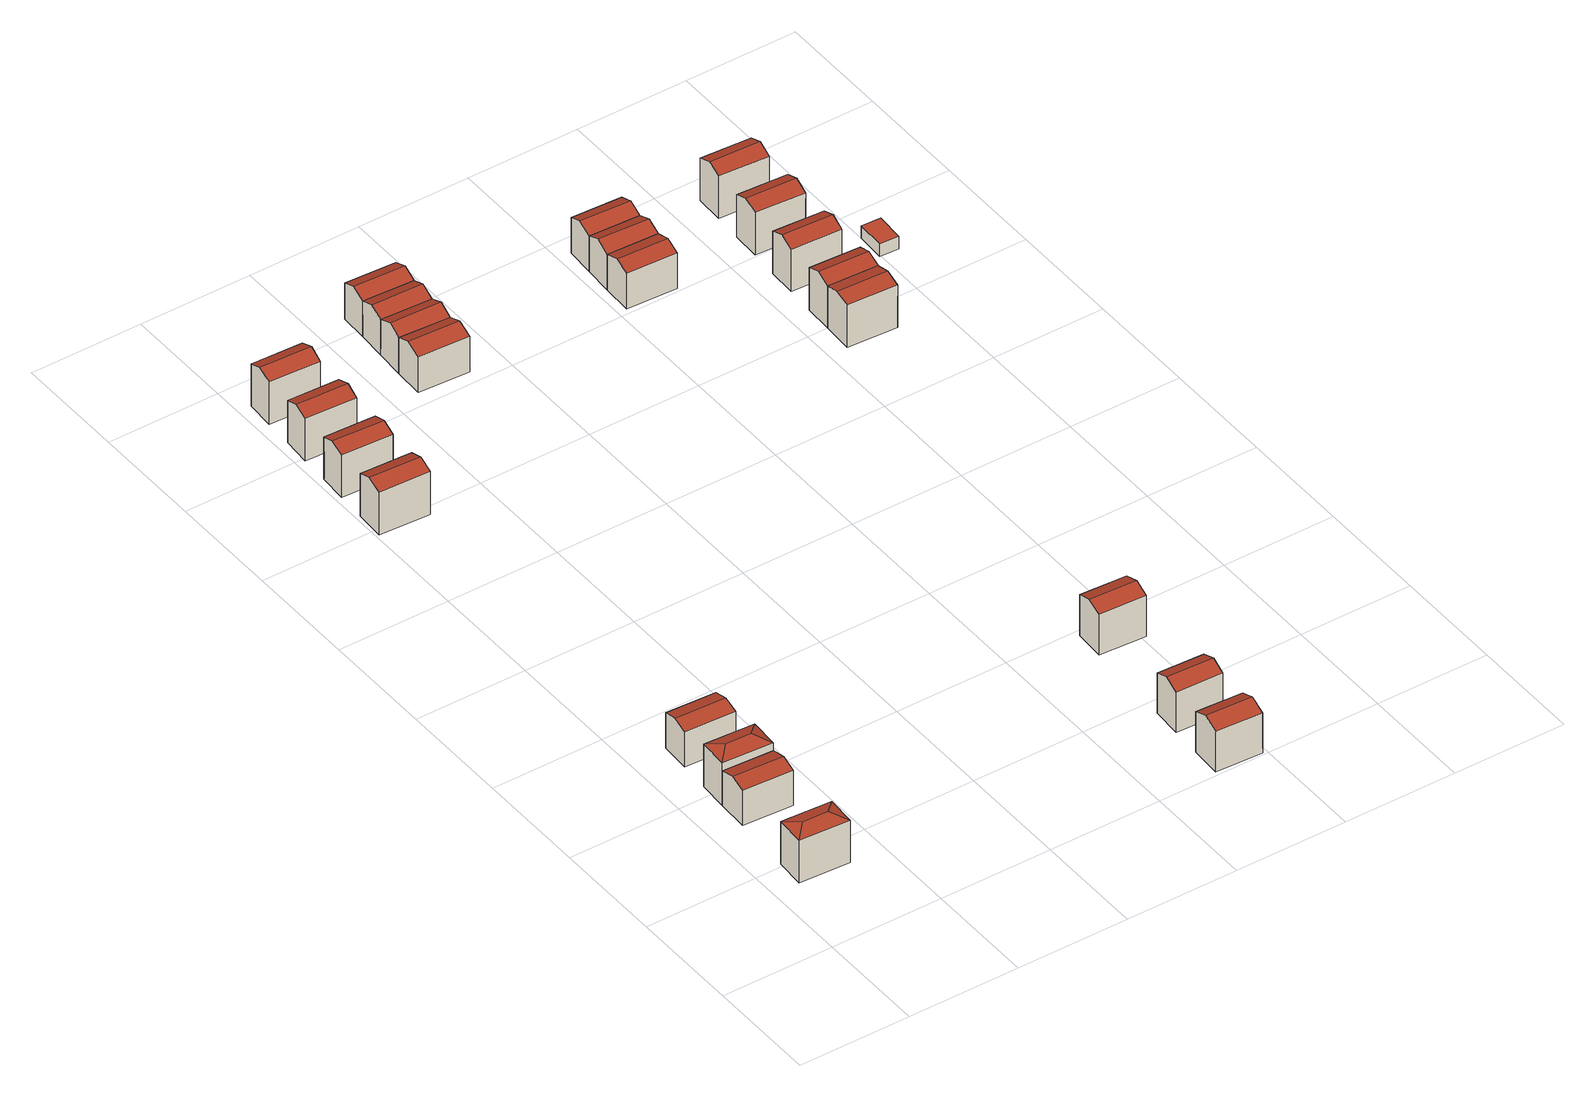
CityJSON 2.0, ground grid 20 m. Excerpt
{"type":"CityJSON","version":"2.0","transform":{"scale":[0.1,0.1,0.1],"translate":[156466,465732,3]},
"CityObjects":{
"building1":{"type":"Building","attributes":{"b3_bag_bag_overlap":0,"b3_bouwlagen":3,"b3_dak_type":"slanted","b3_extrusie":"standard","b3_h_dak_50p":11,"b3_h_dak_70p":11.45,"b3_h_dak_max":12.04,"b3_h_dak_min":8.46,"b3_h_maaiveld":3.2,"b3_h_nok":12.05,"b3_is_glas_dak":false,"b3_kas_warenhuis":false,"b3_kwaliteitsindicator":true,"b3_mutatie_ahn3_ahn4":false,"b3_mutatie_ahn4_ahn5":false,"b3_n_nok":1,"b3_n_vlakken":4,"b3_opp_buitenmuur":73.13,"b3_opp_dak_plat":0,"b3_opp_dak_schuin":53.57,"b3_opp_grond":48.27,"b3_opp_scheidingsmuur":128.59,"b3_rmse_lod12":1.57,"b3_rmse_lod13":1.57,"b3_rmse_lod22":0.0532,"b3_t_run":33,"b3_val3dity_lod12":"[]","b3_val3dity_lod13":"[]","b3_val3dity_lod22":"[]","b3_volume_lod12":395.86,"b3_volume_lod13":395.86,"b3_volume_lod22":348.02,"geconstateerd":false,"oorspronkelijkbouwjaar":1988,"status":"Pand in gebruik"},"children":["building1-1"]},
"building1-1":{"type":"BuildingPart","parents":["building1"],"geometry":[{"type":"Solid","lod":"2.2","boundaries":[[[[0,1,2,3]],[[4,5,6,7]],[[5,4,1,0]],[[8,4,7]],[[4,8,2,1]],[[9,8,7,6]],[[8,9,3,2]],[[5,9,6]],[[9,5,0,3]]]],"semantics":{"surfaces":[{"type":"GroundSurface"},{"type":"RoofSurface"},{"type":"WallSurface"}],"values":[[0,1,2,1,2,1,2,1,2]]}}]},
"building2":{"type":"Building","attributes":{"b3_bag_bag_overlap":0,"b3_bouwlagen":2,"b3_dak_type":"slanted","b3_extrusie":"standard","b3_h_dak_50p":9.52,"b3_h_dak_70p":9.93,"b3_h_dak_max":10.54,"b3_h_dak_min":8.46,"b3_h_maaiveld":3.21,"b3_h_nok":10.58,"b3_is_glas_dak":false,"b3_kas_warenhuis":false,"b3_kwaliteitsindicator":true,"b3_mutatie_ahn3_ahn4":false,"b3_mutatie_ahn4_ahn5":false,"b3_n_nok":1,"b3_n_vlakken":2,"b3_opp_buitenmuur":57.5,"b3_opp_dak_plat":0,"b3_opp_dak_schuin":55.19,"b3_opp_grond":49.8,"b3_opp_scheidingsmuur":113.63,"b3_rmse_lod12":0.762,"b3_rmse_lod13":0.762,"b3_rmse_lod22":0.157,"b3_t_run":25,"b3_val3dity_lod12":"[]","b3_val3dity_lod13":"[]","b3_val3dity_lod22":"[]","b3_volume_lod12":334.56,"b3_volume_lod13":334.56,"b3_volume_lod22":313.81,"geconstateerd":false,"oorspronkelijkbouwjaar":1988,"status":"Pand in gebruik"},"children":["building2-1"]},
"building2-1":{"type":"BuildingPart","parents":["building2"],"geometry":[{"type":"Solid","lod":"2.2","boundaries":[[[[10,11,12,13]],[[14,15,16,17]],[[15,14,11,10]],[[14,17,18,12,11]],[[19,18,17,16]],[[18,19,13,12]],[[19,16,15,10,13]]]],"semantics":{"surfaces":[{"type":"GroundSurface"},{"type":"RoofSurface"},{"type":"WallSurface"}],"values":[[0,1,2,2,1,2,2]]}}]},
"building3":{"type":"Building","attributes":{"b3_bag_bag_overlap":0,"b3_bouwlagen":3,"b3_dak_type":"slanted","b3_extrusie":"standard","b3_h_dak_50p":10.96,"b3_h_dak_70p":11.38,"b3_h_dak_max":12.02,"b3_h_dak_min":8.47,"b3_h_maaiveld":3.21,"b3_h_nok":12.03,"b3_is_glas_dak":false,"b3_kas_warenhuis":false,"b3_kwaliteitsindicator":true,"b3_mutatie_ahn3_ahn4":false,"b3_mutatie_ahn4_ahn5":false,"b3_n_nok":1,"b3_n_vlakken":4,"b3_opp_buitenmuur":79.89,"b3_opp_dak_plat":0,"b3_opp_dak_schuin":53.23,"b3_opp_grond":47.95,"b3_opp_scheidingsmuur":120.64,"b3_rmse_lod12":1.61,"b3_rmse_lod13":1.61,"b3_rmse_lod22":0.0708,"b3_t_run":31,"b3_val3dity_lod12":"[]","b3_val3dity_lod13":"[]","b3_val3dity_lod22":"[]","b3_volume_lod12":392.87,"b3_volume_lod13":392.87,"b3_volume_lod22":345.35,"geconstateerd":false,"oorspronkelijkbouwjaar":1988,"status":"Pand in gebruik"},"children":["building3-1"]},
"building3-1":{"type":"BuildingPart","parents":["building3"],"geometry":[{"type":"Solid","lod":"2.2","boundaries":[[[[13,12,20,21]],[[22,23,24,25]],[[23,22,12,13]],[[26,22,25]],[[22,26,20,12]],[[27,26,25,24]],[[26,27,21,20]],[[23,27,24]],[[27,23,13,21]]]],"semantics":{"surfaces":[{"type":"GroundSurface"},{"type":"RoofSurface"},{"type":"WallSurface"}],"values":[[0,1,2,1,2,1,2,1,2]]}}]},
"building4":{"type":"Building","attributes":{"b3_bag_bag_overlap":0,"b3_bouwlagen":3,"b3_dak_type":"slanted","b3_extrusie":"standard","b3_h_dak_50p":9.58,"b3_h_dak_70p":10.01,"b3_h_dak_max":10.54,"b3_h_dak_min":8.46,"b3_h_maaiveld":3.21,"b3_h_nok":10.58,"b3_is_glas_dak":false,"b3_kas_warenhuis":false,"b3_kwaliteitsindicator":true,"b3_mutatie_ahn3_ahn4":false,"b3_mutatie_ahn4_ahn5":false,"b3_n_nok":1,"b3_n_vlakken":2,"b3_opp_buitenmuur":56.97,"b3_opp_dak_plat":0,"b3_opp_dak_schuin":52.87,"b3_opp_grond":47.66,"b3_opp_scheidingsmuur":112.58,"b3_rmse_lod12":0.746,"b3_rmse_lod13":0.746,"b3_rmse_lod22":0.0386,"b3_t_run":22,"b3_val3dity_lod12":"[]","b3_val3dity_lod13":"[]","b3_val3dity_lod22":"[]","b3_volume_lod12":322.34,"b3_volume_lod13":322.34,"b3_volume_lod22":301.91,"geconstateerd":false,"oorspronkelijkbouwjaar":1988,"status":"Pand in gebruik"},"children":["building4-1"]},
"building4-1":{"type":"BuildingPart","parents":["building4"],"geometry":[{"type":"Solid","lod":"2.2","boundaries":[[[[28,29,30,31]],[[32,33,34,35]],[[33,32,29,28]],[[32,35,36,30,29]],[[37,36,35,34]],[[36,37,31,30]],[[37,34,33,28,31]]]],"semantics":{"surfaces":[{"type":"GroundSurface"},{"type":"RoofSurface"},{"type":"WallSurface"}],"values":[[0,1,2,2,1,2,2]]}}]},
"building5":{"type":"Building","attributes":{"b3_bag_bag_overlap":0,"b3_bouwlagen":3,"b3_dak_type":"slanted","b3_extrusie":"standard","b3_h_dak_50p":10.84,"b3_h_dak_70p":11.58,"b3_h_dak_max":12.63,"b3_h_dak_min":9.13,"b3_h_maaiveld":3.28,"b3_h_nok":12.67,"b3_is_glas_dak":false,"b3_kas_warenhuis":false,"b3_kwaliteitsindicator":true,"b3_mutatie_ahn3_ahn4":false,"b3_mutatie_ahn4_ahn5":false,"b3_n_nok":1,"b3_n_vlakken":2,"b3_opp_buitenmuur":131.77,"b3_opp_dak_plat":0,"b3_opp_dak_schuin":62.05,"b3_opp_grond":48.68,"b3_opp_scheidingsmuur":68.6,"b3_rmse_lod12":1.27,"b3_rmse_lod13":1.27,"b3_rmse_lod22":0.0151,"b3_t_run":19,"b3_val3dity_lod12":"[]","b3_val3dity_lod13":"[]","b3_val3dity_lod22":"[]","b3_volume_lod12":404.02,"b3_volume_lod13":404.02,"b3_volume_lod22":369.67,"geconstateerd":false,"oorspronkelijkbouwjaar":1988,"status":"Pand in gebruik"},"children":["building5-1"]},
"building5-1":{"type":"BuildingPart","parents":["building5"],"geometry":[{"type":"Solid","lod":"2.2","boundaries":[[[[38,39,40,41]],[[42,43,44,45]],[[43,42,39,38]],[[42,45,46,40,39]],[[47,46,45,44]],[[46,47,41,40]],[[47,44,43,38,41]]]],"semantics":{"surfaces":[{"type":"GroundSurface"},{"type":"RoofSurface"},{"type":"WallSurface"}],"values":[[0,1,2,2,1,2,2]]}}]},
"building6":{"type":"Building","attributes":{"b3_bag_bag_overlap":0,"b3_bouwlagen":3,"b3_dak_type":"slanted","b3_extrusie":"standard","b3_h_dak_50p":10.82,"b3_h_dak_70p":11.59,"b3_h_dak_max":12.62,"b3_h_dak_min":9.17,"b3_h_maaiveld":3.38,"b3_h_nok":12.66,"b3_is_glas_dak":false,"b3_kas_warenhuis":false,"b3_kwaliteitsindicator":true,"b3_mutatie_ahn3_ahn4":false,"b3_mutatie_ahn4_ahn5":false,"b3_n_nok":1,"b3_n_vlakken":2,"b3_opp_buitenmuur":55,"b3_opp_dak_plat":0,"b3_opp_dak_schuin":59.25,"b3_opp_grond":46.55,"b3_opp_scheidingsmuur":139.56,"b3_rmse_lod12":1.28,"b3_rmse_lod13":1.28,"b3_rmse_lod22":0.0128,"b3_t_run":24,"b3_val3dity_lod12":"[]","b3_val3dity_lod13":"[]","b3_val3dity_lod22":"[]","b3_volume_lod12":382.07,"b3_volume_lod13":382.07,"b3_volume_lod22":348.28,"geconstateerd":false,"oorspronkelijkbouwjaar":1988,"status":"Pand in gebruik"},"children":["building6-1"]},
"building6-1":{"type":"BuildingPart","parents":["building6"],"geometry":[{"type":"Solid","lod":"2.2","boundaries":[[[[48,49,50,51]],[[52,53,54,55]],[[53,52,49,48]],[[52,55,56,50,49]],[[57,56,55,54]],[[56,57,51,50]],[[57,54,53,48,51]]]],"semantics":{"surfaces":[{"type":"GroundSurface"},{"type":"RoofSurface"},{"type":"WallSurface"}],"values":[[0,1,2,2,1,2,2]]}}]},
"building7":{"type":"Building","attributes":{"b3_bag_bag_overlap":0,"b3_bouwlagen":3,"b3_dak_type":"slanted","b3_extrusie":"standard","b3_h_dak_50p":10.9,"b3_h_dak_70p":11.61,"b3_h_dak_max":12.61,"b3_h_dak_min":9.14,"b3_h_maaiveld":3.38,"b3_h_nok":12.67,"b3_is_glas_dak":false,"b3_kas_warenhuis":false,"b3_kwaliteitsindicator":true,"b3_mutatie_ahn3_ahn4":false,"b3_mutatie_ahn4_ahn5":false,"b3_n_nok":1,"b3_n_vlakken":2,"b3_opp_buitenmuur":53.81,"b3_opp_dak_plat":0,"b3_opp_dak_schuin":59.34,"b3_opp_grond":46.61,"b3_opp_scheidingsmuur":140.98,"b3_rmse_lod12":1.26,"b3_rmse_lod13":1.26,"b3_rmse_lod22":0.0148,"b3_t_run":18,"b3_val3dity_lod12":"[]","b3_val3dity_lod13":"[]","b3_val3dity_lod22":"[]","b3_volume_lod12":382.62,"b3_volume_lod13":382.62,"b3_volume_lod22":348.88,"geconstateerd":false,"oorspronkelijkbouwjaar":1988,"status":"Pand in gebruik"},"children":["building7-1"]},
"building7-1":{"type":"BuildingPart","parents":["building7"],"geometry":[{"type":"Solid","lod":"2.2","boundaries":[[[[58,59,60,61]],[[62,63,64,65]],[[63,62,59,58]],[[62,65,66,60,59]],[[67,66,65,64]],[[66,67,61,60]],[[67,64,63,58,61]]]],"semantics":{"surfaces":[{"type":"GroundSurface"},{"type":"RoofSurface"},{"type":"WallSurface"}],"values":[[0,1,2,2,1,2,2]]}}]},
"building8":{"type":"Building","attributes":{"b3_bag_bag_overlap":0,"b3_bouwlagen":3,"b3_dak_type":"slanted","b3_extrusie":"standard","b3_h_dak_50p":10.84,"b3_h_dak_70p":11.55,"b3_h_dak_max":12.61,"b3_h_dak_min":9.13,"b3_h_maaiveld":3.37,"b3_h_nok":12.66,"b3_is_glas_dak":false,"b3_kas_warenhuis":false,"b3_kwaliteitsindicator":true,"b3_mutatie_ahn3_ahn4":false,"b3_mutatie_ahn4_ahn5":false,"b3_n_nok":1,"b3_n_vlakken":2,"b3_opp_buitenmuur":55.88,"b3_opp_dak_plat":0,"b3_opp_dak_schuin":59.41,"b3_opp_grond":46.66,"b3_opp_scheidingsmuur":139.24,"b3_rmse_lod12":1.27,"b3_rmse_lod13":1.27,"b3_rmse_lod22":0.0145,"b3_t_run":18,"b3_val3dity_lod12":"[]","b3_val3dity_lod13":"[]","b3_val3dity_lod22":"[]","b3_volume_lod12":383.18,"b3_volume_lod13":383.18,"b3_volume_lod22":349.61,"geconstateerd":false,"oorspronkelijkbouwjaar":1988,"status":"Pand in gebruik"},"children":["building8-1"]},
"building8-1":{"type":"BuildingPart","parents":["building8"],"geometry":[{"type":"Solid","lod":"2.2","boundaries":[[[[68,69,70,71]],[[72,73,74,75]],[[73,72,69,68]],[[72,75,76,70,69]],[[77,76,75,74]],[[76,77,71,70]],[[77,74,73,68,71]]]],"semantics":{"surfaces":[{"type":"GroundSurface"},{"type":"RoofSurface"},{"type":"WallSurface"}],"values":[[0,1,2,2,1,2,2]]}}]},
"building9":{"type":"Building","attributes":{"b3_bag_bag_overlap":0,"b3_bouwlagen":2,"b3_dak_type":"slanted","b3_extrusie":"standard","b3_h_dak_50p":9.47,"b3_h_dak_70p":10.22,"b3_h_dak_max":11.26,"b3_h_dak_min":6.46,"b3_h_maaiveld":3.26,"b3_h_nok":11.31,"b3_is_glas_dak":false,"b3_kas_warenhuis":false,"b3_kwaliteitsindicator":true,"b3_mutatie_ahn3_ahn4":false,"b3_mutatie_ahn4_ahn5":false,"b3_n_nok":1,"b3_n_vlakken":2,"b3_opp_buitenmuur":103.13,"b3_opp_dak_plat":0,"b3_opp_dak_schuin":62.68,"b3_opp_grond":49.23,"b3_opp_scheidingsmuur":54.28,"b3_rmse_lod12":1.74,"b3_rmse_lod13":1.74,"b3_rmse_lod22":0.0144,"b3_t_run":21,"b3_val3dity_lod12":"[]","b3_val3dity_lod13":"[]","b3_val3dity_lod22":"[]","b3_volume_lod12":342.94,"b3_volume_lod13":342.94,"b3_volume_lod22":295.17,"geconstateerd":false,"oorspronkelijkbouwjaar":1988,"status":"Pand in gebruik"},"children":["building9-1"]},
"building9-1":{"type":"BuildingPart","parents":["building9"],"geometry":[{"type":"Solid","lod":"2.2","boundaries":[[[[78,79,80,81]],[[82,83,84,85]],[[83,82,79,78]],[[82,85,86,80,79]],[[87,86,85,84]],[[86,87,81,80]],[[87,84,83,78,81]]]],"semantics":{"surfaces":[{"type":"GroundSurface"},{"type":"RoofSurface"},{"type":"WallSurface"}],"values":[[0,1,2,2,1,2,2]]}}]},
"building10":{"type":"Building","attributes":{"b3_bag_bag_overlap":0,"b3_bouwlagen":2,"b3_dak_type":"slanted","b3_extrusie":"standard","b3_h_dak_50p":9.45,"b3_h_dak_70p":10.19,"b3_h_dak_max":11.26,"b3_h_dak_min":6.45,"b3_h_maaiveld":3.3,"b3_h_nok":11.31,"b3_is_glas_dak":false,"b3_kas_warenhuis":false,"b3_kwaliteitsindicator":true,"b3_mutatie_ahn3_ahn4":false,"b3_mutatie_ahn4_ahn5":false,"b3_n_nok":1,"b3_n_vlakken":2,"b3_opp_buitenmuur":45.22,"b3_opp_dak_plat":0,"b3_opp_dak_schuin":59.13,"b3_opp_grond":46.45,"b3_opp_scheidingsmuur":108.48,"b3_rmse_lod12":1.73,"b3_rmse_lod13":1.73,"b3_rmse_lod22":0.0121,"b3_t_run":27,"b3_val3dity_lod12":"[]","b3_val3dity_lod13":"[]","b3_val3dity_lod22":"[]","b3_volume_lod12":322.22,"b3_volume_lod13":322.22,"b3_volume_lod22":276.89,"geconstateerd":false,"oorspronkelijkbouwjaar":1988,"status":"Pand in gebruik"},"children":["building10-1"]},
"building10-1":{"type":"BuildingPart","parents":["building10"],"geometry":[{"type":"Solid","lod":"2.2","boundaries":[[[[78,88,89,79]],[[83,90,91,88,78]],[[92,91,90,93]],[[91,92,89,88]],[[92,93,82,79,89]],[[83,82,93,90]],[[82,83,78,79]]]],"semantics":{"surfaces":[{"type":"GroundSurface"},{"type":"WallSurface"},{"type":"RoofSurface"}],"values":[[0,1,2,1,1,2,1]]}}]},
"building11":{"type":"Building","attributes":{"b3_bag_bag_overlap":0,"b3_bouwlagen":3,"b3_dak_type":"slanted","b3_extrusie":"standard","b3_h_dak_50p":10.68,"b3_h_dak_70p":11.02,"b3_h_dak_max":11.85,"b3_h_dak_min":8.92,"b3_h_maaiveld":3.23,"b3_h_nok":11.62,"b3_is_glas_dak":false,"b3_kas_warenhuis":false,"b3_kwaliteitsindicator":true,"b3_mutatie_ahn3_ahn4":false,"b3_mutatie_ahn4_ahn5":false,"b3_n_nok":1,"b3_n_vlakken":3,"b3_opp_buitenmuur":125.8,"b3_opp_dak_plat":0,"b3_opp_dak_schuin":57.32,"b3_opp_grond":46.57,"b3_opp_scheidingsmuur":59.35,"b3_rmse_lod12":1.05,"b3_rmse_lod13":1.05,"b3_rmse_lod22":0.242,"b3_t_run":31,"b3_val3dity_lod12":"[]","b3_val3dity_lod13":"[]","b3_val3dity_lod22":"[]","b3_volume_lod12":362.05,"b3_volume_lod13":362.05,"b3_volume_lod22":334.16,"geconstateerd":false,"oorspronkelijkbouwjaar":1988,"status":"Pand in gebruik"},"children":["building11-1"]},
"building11-1":{"type":"BuildingPart","parents":["building11"],"geometry":[{"type":"Solid","lod":"2.2","boundaries":[[[[94,95,96,97]],[[98,99,100,95,94]],[[101,100,99,102]],[[100,101,96,95]],[[101,102,103,97,96]],[[98,103,102,99]],[[103,98,94,97]]]],"semantics":{"surfaces":[{"type":"GroundSurface"},{"type":"WallSurface"},{"type":"RoofSurface"}],"values":[[0,1,2,1,1,2,1]]}}]},
"building12":{"type":"Building","attributes":{"b3_bag_bag_overlap":0,"b3_bouwlagen":2,"b3_dak_type":"slanted","b3_extrusie":"standard","b3_h_dak_50p":9.49,"b3_h_dak_70p":10.2,"b3_h_dak_max":11.27,"b3_h_dak_min":6.49,"b3_h_maaiveld":3.3,"b3_h_nok":11.31,"b3_is_glas_dak":false,"b3_kas_warenhuis":false,"b3_kwaliteitsindicator":true,"b3_mutatie_ahn3_ahn4":false,"b3_mutatie_ahn4_ahn5":false,"b3_n_nok":1,"b3_n_vlakken":2,"b3_opp_buitenmuur":45.31,"b3_opp_dak_plat":0,"b3_opp_dak_schuin":59.04,"b3_opp_grond":46.44,"b3_opp_scheidingsmuur":108.48,"b3_rmse_lod12":1.71,"b3_rmse_lod13":1.71,"b3_rmse_lod22":0.0141,"b3_t_run":21,"b3_val3dity_lod12":"[]","b3_val3dity_lod13":"[]","b3_val3dity_lod22":"[]","b3_volume_lod12":321.48,"b3_volume_lod13":321.48,"b3_volume_lod22":276.93,"geconstateerd":false,"oorspronkelijkbouwjaar":1988,"status":"Pand in gebruik"},"children":["building12-1"]},
"building12-1":{"type":"BuildingPart","parents":["building12"],"geometry":[{"type":"Solid","lod":"2.2","boundaries":[[[[88,104,105,89]],[[91,106,107,104,88]],[[108,107,106,109]],[[107,108,105,104]],[[108,109,92,89,105]],[[91,92,109,106]],[[92,91,88,89]]]],"semantics":{"surfaces":[{"type":"GroundSurface"},{"type":"WallSurface"},{"type":"RoofSurface"}],"values":[[0,1,2,1,1,2,1]]}}]},
"building13":{"type":"Building","attributes":{"b3_bag_bag_overlap":0,"b3_bouwlagen":2,"b3_dak_type":"slanted","b3_extrusie":"standard","b3_h_dak_50p":9.37,"b3_h_dak_70p":10.15,"b3_h_dak_max":11.6,"b3_h_dak_min":6.51,"b3_h_maaiveld":3.29,"b3_h_nok":11.32,"b3_is_glas_dak":false,"b3_kas_warenhuis":false,"b3_kwaliteitsindicator":true,"b3_mutatie_ahn3_ahn4":false,"b3_mutatie_ahn4_ahn5":false,"b3_n_nok":1,"b3_n_vlakken":2,"b3_opp_buitenmuur":59.27,"b3_opp_dak_plat":0,"b3_opp_dak_schuin":58.98,"b3_opp_grond":46.28,"b3_opp_scheidingsmuur":94.69,"b3_rmse_lod12":1.77,"b3_rmse_lod13":1.77,"b3_rmse_lod22":0.243,"b3_t_run":26,"b3_val3dity_lod12":"[]","b3_val3dity_lod13":"[]","b3_val3dity_lod22":"[]","b3_volume_lod12":320.2,"b3_volume_lod13":320.2,"b3_volume_lod22":276.63,"geconstateerd":false,"oorspronkelijkbouwjaar":1988,"status":"Pand in gebruik"},"children":["building13-1"]},
"building13-1":{"type":"BuildingPart","parents":["building13"],"geometry":[{"type":"Solid","lod":"2.2","boundaries":[[[[110,111,105,104]],[[112,113,114,115]],[[113,112,111,110]],[[112,115,108,105,111]],[[107,108,115,114]],[[108,107,104,105]],[[107,114,113,110,104]]]],"semantics":{"surfaces":[{"type":"GroundSurface"},{"type":"RoofSurface"},{"type":"WallSurface"}],"values":[[0,1,2,2,1,2,2]]}}]},
"building14":{"type":"Building","attributes":{"b3_bag_bag_overlap":0,"b3_bouwlagen":3,"b3_dak_type":"slanted","b3_extrusie":"standard","b3_h_dak_50p":10.9,"b3_h_dak_70p":10.99,"b3_h_dak_max":11.87,"b3_h_dak_min":8.89,"b3_h_maaiveld":3.22,"b3_h_nok":11.79,"b3_is_glas_dak":false,"b3_kas_warenhuis":false,"b3_kwaliteitsindicator":true,"b3_mutatie_ahn3_ahn4":false,"b3_mutatie_ahn4_ahn5":false,"b3_n_nok":4,"b3_n_vlakken":7,"b3_opp_buitenmuur":61.18,"b3_opp_dak_plat":0,"b3_opp_dak_schuin":55.88,"b3_opp_grond":44.51,"b3_opp_scheidingsmuur":119.28,"b3_rmse_lod12":0.976,"b3_rmse_lod13":0.976,"b3_rmse_lod22":0.31,"b3_t_run":26,"b3_val3dity_lod12":"[]","b3_val3dity_lod13":"[]","b3_val3dity_lod22":"[]","b3_volume_lod12":345.4,"b3_volume_lod13":345.4,"b3_volume_lod22":320.4,"geconstateerd":false,"oorspronkelijkbouwjaar":1988,"status":"Pand in gebruik"},"children":["building14-1"]},
"building14-1":{"type":"BuildingPart","parents":["building14"],"geometry":[{"type":"Solid","lod":"2.2","boundaries":[[[[116,117,118,119]],[[120,121,122,117,116]],[[123,122,121,124]],[[122,123,118,117]],[[123,124,125,119,118]],[[120,125,124,121]],[[125,120,116,119]]]],"semantics":{"surfaces":[{"type":"GroundSurface"},{"type":"WallSurface"},{"type":"RoofSurface"}],"values":[[0,1,2,1,1,2,1]]}}]},
"building15":{"type":"Building","attributes":{"b3_bag_bag_overlap":0,"b3_bouwlagen":3,"b3_dak_type":"slanted","b3_extrusie":"standard","b3_h_dak_50p":11,"b3_h_dak_70p":11.09,"b3_h_dak_max":11.88,"b3_h_dak_min":8.91,"b3_h_maaiveld":3.21,"b3_h_nok":11.83,"b3_is_glas_dak":false,"b3_kas_warenhuis":false,"b3_kwaliteitsindicator":true,"b3_mutatie_ahn3_ahn4":false,"b3_mutatie_ahn4_ahn5":false,"b3_n_nok":1,"b3_n_vlakken":5,"b3_opp_buitenmuur":65.12,"b3_opp_dak_plat":0,"b3_opp_dak_schuin":54.95,"b3_opp_grond":45.5,"b3_opp_scheidingsmuur":120,"b3_rmse_lod12":1.05,"b3_rmse_lod13":1.05,"b3_rmse_lod22":0.266,"b3_t_run":26,"b3_val3dity_lod12":"[]","b3_val3dity_lod13":"[]","b3_val3dity_lod22":"[]","b3_volume_lod12":358.92,"b3_volume_lod13":358.92,"b3_volume_lod22":329.96,"geconstateerd":false,"oorspronkelijkbouwjaar":1988,"status":"Pand in gebruik"},"children":["building15-1"]},
"building15-1":{"type":"BuildingPart","parents":["building15"],"geometry":[{"type":"Solid","lod":"2.2","boundaries":[[[[126,127,128,129]],[[130,131,132,133]],[[131,130,127,126]],[[130,133,134,128,127]],[[135,134,133,132]],[[134,135,129,128]],[[135,132,131,126,129]]]],"semantics":{"surfaces":[{"type":"GroundSurface"},{"type":"RoofSurface"},{"type":"WallSurface"}],"values":[[0,1,2,2,1,2,2]]}}]},
"building16":{"type":"Building","attributes":{"b3_bag_bag_overlap":0,"b3_bouwlagen":2,"b3_dak_type":"slanted","b3_extrusie":"standard","b3_h_dak_50p":9.56,"b3_h_dak_70p":10.25,"b3_h_dak_max":11.26,"b3_h_dak_min":6.55,"b3_h_maaiveld":3.27,"b3_h_nok":11.33,"b3_is_glas_dak":false,"b3_kas_warenhuis":false,"b3_kwaliteitsindicator":true,"b3_mutatie_ahn3_ahn4":false,"b3_mutatie_ahn4_ahn5":false,"b3_n_nok":1,"b3_n_vlakken":2,"b3_opp_buitenmuur":103.35,"b3_opp_dak_plat":0,"b3_opp_dak_schuin":62.4,"b3_opp_grond":48.98,"b3_opp_scheidingsmuur":54.19,"b3_rmse_lod12":1.67,"b3_rmse_lod13":1.67,"b3_rmse_lod22":0.0402,"b3_t_run":25,"b3_val3dity_lod12":"[]","b3_val3dity_lod13":"[]","b3_val3dity_lod22":"[]","b3_volume_lod12":340.78,"b3_volume_lod13":340.78,"b3_volume_lod22":295.2,"geconstateerd":false,"oorspronkelijkbouwjaar":1988,"status":"Pand in gebruik"},"children":["building16-1"]},
"building16-1":{"type":"BuildingPart","parents":["building16"],"geometry":[{"type":"Solid","lod":"2.2","boundaries":[[[[136,137,138,139]],[[140,141,142,137,136]],[[143,142,141,144]],[[142,143,138,137]],[[143,144,145,139,138]],[[140,145,144,141]],[[145,140,136,139]]]],"semantics":{"surfaces":[{"type":"GroundSurface"},{"type":"WallSurface"},{"type":"RoofSurface"}],"values":[[0,1,2,1,1,2,1]]}}]},
"building17":{"type":"Building","attributes":{"b3_bag_bag_overlap":0,"b3_bouwlagen":2,"b3_dak_type":"slanted","b3_extrusie":"standard","b3_h_dak_50p":9.57,"b3_h_dak_70p":10.27,"b3_h_dak_max":11.29,"b3_h_dak_min":6.55,"b3_h_maaiveld":3.29,"b3_h_nok":11.32,"b3_is_glas_dak":false,"b3_kas_warenhuis":false,"b3_kwaliteitsindicator":true,"b3_mutatie_ahn3_ahn4":false,"b3_mutatie_ahn4_ahn5":false,"b3_n_nok":1,"b3_n_vlakken":2,"b3_opp_buitenmuur":45.64,"b3_opp_dak_plat":0,"b3_opp_dak_schuin":58.66,"b3_opp_grond":46.03,"b3_opp_scheidingsmuur":108.28,"b3_rmse_lod12":1.66,"b3_rmse_lod13":1.66,"b3_rmse_lod22":0.0175,"b3_t_run":32,"b3_val3dity_lod12":"[]","b3_val3dity_lod13":"[]","b3_val3dity_lod22":"[]","b3_volume_lod12":319.67,"b3_volume_lod13":319.67,"b3_volume_lod22":276.37,"geconstateerd":false,"oorspronkelijkbouwjaar":1988,"status":"Pand in gebruik"},"children":["building17-1"]},
"building17-1":{"type":"BuildingPart","parents":["building17"],"geometry":[{"type":"Solid","lod":"2.2","boundaries":[[[[146,147,138,137]],[[148,149,150,151]],[[149,148,147,146]],[[148,151,143,138,147]],[[142,143,151,150]],[[143,142,137,138]],[[142,150,149,146,137]]]],"semantics":{"surfaces":[{"type":"GroundSurface"},{"type":"RoofSurface"},{"type":"WallSurface"}],"values":[[0,1,2,2,1,2,2]]}}]},
"building18":{"type":"Building","attributes":{"b3_bag_bag_overlap":0,"b3_bouwlagen":2,"b3_dak_type":"slanted","b3_extrusie":"standard","b3_h_dak_50p":9.61,"b3_h_dak_70p":10.29,"b3_h_dak_max":11.27,"b3_h_dak_min":6.56,"b3_h_maaiveld":3.3,"b3_h_nok":11.32,"b3_is_glas_dak":false,"b3_kas_warenhuis":false,"b3_kwaliteitsindicator":true,"b3_mutatie_ahn3_ahn4":false,"b3_mutatie_ahn4_ahn5":false,"b3_n_nok":1,"b3_n_vlakken":2,"b3_opp_buitenmuur":45.62,"b3_opp_dak_plat":0,"b3_opp_dak_schuin":58.6,"b3_opp_grond":46.03,"b3_opp_scheidingsmuur":108.17,"b3_rmse_lod12":1.64,"b3_rmse_lod13":1.64,"b3_rmse_lod22":0.0165,"b3_t_run":24,"b3_val3dity_lod12":"[]","b3_val3dity_lod13":"[]","b3_val3dity_lod22":"[]","b3_volume_lod12":318.76,"b3_volume_lod13":318.76,"b3_volume_lod22":276.05,"geconstateerd":false,"oorspronkelijkbouwjaar":1988,"status":"Pand in gebruik"},"children":["building18-1"]},
"building18-1":{"type":"BuildingPart","parents":["building18"],"geometry":[{"type":"Solid","lod":"2.2","boundaries":[[[[152,147,146,153]],[[154,155,148,147,152]],[[149,148,155,156]],[[148,149,146,147]],[[149,156,157,153,146]],[[154,157,156,155]],[[157,154,152,153]]]],"semantics":{"surfaces":[{"type":"GroundSurface"},{"type":"WallSurface"},{"type":"RoofSurface"}],"values":[[0,1,2,1,1,2,1]]}}]},
"building19":{"type":"Building","attributes":{"b3_bag_bag_overlap":0,"b3_bouwlagen":3,"b3_dak_type":"slanted","b3_extrusie":"standard","b3_h_dak_50p":10.85,"b3_h_dak_70p":11.59,"b3_h_dak_max":12.61,"b3_h_dak_min":9.2,"b3_h_maaiveld":3.4,"b3_h_nok":12.66,"b3_is_glas_dak":false,"b3_kas_warenhuis":false,"b3_kwaliteitsindicator":true,"b3_mutatie_ahn3_ahn4":false,"b3_mutatie_ahn4_ahn5":false,"b3_n_nok":1,"b3_n_vlakken":2,"b3_opp_buitenmuur":129.68,"b3_opp_dak_plat":0,"b3_opp_dak_schuin":62.09,"b3_opp_grond":48.76,"b3_opp_scheidingsmuur":67.39,"b3_rmse_lod12":1.25,"b3_rmse_lod13":1.25,"b3_rmse_lod22":0.0357,"b3_t_run":33,"b3_val3dity_lod12":"[]","b3_val3dity_lod13":"[]","b3_val3dity_lod22":"[]","b3_volume_lod12":399.66,"b3_volume_lod13":399.66,"b3_volume_lod22":365.89,"geconstateerd":false,"oorspronkelijkbouwjaar":1988,"status":"Pand in gebruik"},"children":["building19-1"]},
"building19-1":{"type":"BuildingPart","parents":["building19"],"geometry":[{"type":"Solid","lod":"2.2","boundaries":[[[[158,159,160,161]],[[162,163,164,159,158]],[[165,164,163,166]],[[164,165,160,159]],[[165,166,167,161,160]],[[162,167,166,163]],[[167,162,158,161]]]],"semantics":{"surfaces":[{"type":"GroundSurface"},{"type":"WallSurface"},{"type":"RoofSurface"}],"values":[[0,1,2,1,1,2,1]]}}]},
"building20":{"type":"Building","attributes":{"b3_bag_bag_overlap":0,"b3_bouwlagen":3,"b3_dak_type":"slanted","b3_extrusie":"standard","b3_h_dak_50p":10.94,"b3_h_dak_70p":11.64,"b3_h_dak_max":12.61,"b3_h_dak_min":9.18,"b3_h_maaiveld":3.4,"b3_h_nok":12.68,"b3_is_glas_dak":false,"b3_kas_warenhuis":false,"b3_kwaliteitsindicator":true,"b3_mutatie_ahn3_ahn4":false,"b3_mutatie_ahn4_ahn5":false,"b3_n_nok":1,"b3_n_vlakken":2,"b3_opp_buitenmuur":51.8,"b3_opp_dak_plat":0,"b3_opp_dak_schuin":58.36,"b3_opp_grond":45.79,"b3_opp_scheidingsmuur":141.33,"b3_rmse_lod12":1.25,"b3_rmse_lod13":1.25,"b3_rmse_lod22":0.0324,"b3_t_run":21,"b3_val3dity_lod12":"[]","b3_val3dity_lod13":"[]","b3_val3dity_lod22":"[]","b3_volume_lod12":375.92,"b3_volume_lod13":375.92,"b3_volume_lod22":343.47,"geconstateerd":false,"oorspronkelijkbouwjaar":1988,"status":"Pand in gebruik"},"children":["building20-1"]},
"building20-1":{"type":"BuildingPart","parents":["building20"],"geometry":[{"type":"Solid","lod":"2.2","boundaries":[[[[158,161,168,169]],[[167,162,170,171]],[[162,167,161,158]],[[167,171,172,168,161]],[[173,172,171,170]],[[172,173,169,168]],[[173,170,162,158,169]]]],"semantics":{"surfaces":[{"type":"GroundSurface"},{"type":"RoofSurface"},{"type":"WallSurface"}],"values":[[0,1,2,2,1,2,2]]}}]},
"building21":{"type":"Building","attributes":{"b3_bag_bag_overlap":0,"b3_bouwlagen":3,"b3_dak_type":"slanted","b3_extrusie":"standard","b3_h_dak_50p":10.92,"b3_h_dak_70p":11.61,"b3_h_dak_max":12.61,"b3_h_dak_min":9.22,"b3_h_maaiveld":3.41,"b3_h_nok":12.69,"b3_is_glas_dak":false,"b3_kas_warenhuis":false,"b3_kwaliteitsindicator":true,"b3_mutatie_ahn3_ahn4":false,"b3_mutatie_ahn4_ahn5":false,"b3_n_nok":1,"b3_n_vlakken":2,"b3_opp_buitenmuur":54.4,"b3_opp_dak_plat":0,"b3_opp_dak_schuin":58.03,"b3_opp_grond":45.77,"b3_opp_scheidingsmuur":139.86,"b3_rmse_lod12":1.24,"b3_rmse_lod13":1.24,"b3_rmse_lod22":0.0363,"b3_t_run":20,"b3_val3dity_lod12":"[]","b3_val3dity_lod13":"[]","b3_val3dity_lod22":"[]","b3_volume_lod12":376.62,"b3_volume_lod13":376.62,"b3_volume_lod22":344.9,"geconstateerd":false,"oorspronkelijkbouwjaar":1988,"status":"Pand in gebruik"},"children":["building21-1"]},
"building21-1":{"type":"BuildingPart","parents":["building21"],"geometry":[{"type":"Solid","lod":"2.2","boundaries":[[[[174,175,176,177]],[[178,179,180,175,174]],[[181,180,179,182]],[[180,181,176,175]],[[181,182,183,177,176]],[[178,183,182,179]],[[183,178,174,177]]]],"semantics":{"surfaces":[{"type":"GroundSurface"},{"type":"WallSurface"},{"type":"RoofSurface"}],"values":[[0,1,2,1,1,2,1]]}}]},
"building22":{"type":"Building","attributes":{"b3_bag_bag_overlap":0,"b3_bouwlagen":3,"b3_dak_type":"slanted","b3_extrusie":"standard","b3_h_dak_50p":10.89,"b3_h_dak_70p":11.61,"b3_h_dak_max":12.62,"b3_h_dak_min":9.18,"b3_h_maaiveld":3.4,"b3_h_nok":12.67,"b3_is_glas_dak":false,"b3_kas_warenhuis":false,"b3_kwaliteitsindicator":true,"b3_mutatie_ahn3_ahn4":false,"b3_mutatie_ahn4_ahn5":false,"b3_n_nok":1,"b3_n_vlakken":2,"b3_opp_buitenmuur":52.03,"b3_opp_dak_plat":0,"b3_opp_dak_schuin":58.31,"b3_opp_grond":45.78,"b3_opp_scheidingsmuur":141.3,"b3_rmse_lod12":1.25,"b3_rmse_lod13":1.25,"b3_rmse_lod22":0.0244,"b3_t_run":29,"b3_val3dity_lod12":"[]","b3_val3dity_lod13":"[]","b3_val3dity_lod22":"[]","b3_volume_lod12":374.67,"b3_volume_lod13":374.67,"b3_volume_lod22":343.72,"geconstateerd":false,"oorspronkelijkbouwjaar":1988,"status":"Pand in gebruik"},"children":["building22-1"]},
"building22-1":{"type":"BuildingPart","parents":["building22"],"geometry":[{"type":"Solid","lod":"2.2","boundaries":[[[[184,185,186,187]],[[188,189,190,185,184]],[[191,190,189,192]],[[190,191,186,185]],[[191,192,193,187,186]],[[188,193,192,189]],[[193,188,184,187]]]],"semantics":{"surfaces":[{"type":"GroundSurface"},{"type":"WallSurface"},{"type":"RoofSurface"}],"values":[[0,1,2,1,1,2,1]]}}]},
"building23":{"type":"Building","attributes":{"b3_bag_bag_overlap":0,"b3_bouwlagen":3,"b3_dak_type":"slanted","b3_extrusie":"standard","b3_h_dak_50p":10.93,"b3_h_dak_70p":11.59,"b3_h_dak_max":12.64,"b3_h_dak_min":9.2,"b3_h_maaiveld":3.38,"b3_h_nok":12.68,"b3_is_glas_dak":false,"b3_kas_warenhuis":false,"b3_kwaliteitsindicator":true,"b3_mutatie_ahn3_ahn4":false,"b3_mutatie_ahn4_ahn5":false,"b3_n_nok":1,"b3_n_vlakken":2,"b3_opp_buitenmuur":53.01,"b3_opp_dak_plat":0,"b3_opp_dak_schuin":58.31,"b3_opp_grond":45.78,"b3_opp_scheidingsmuur":140.78,"b3_rmse_lod12":1.26,"b3_rmse_lod13":1.26,"b3_rmse_lod22":0.0188,"b3_t_run":20,"b3_val3dity_lod12":"[]","b3_val3dity_lod13":"[]","b3_val3dity_lod22":"[]","b3_volume_lod12":376.63,"b3_volume_lod13":376.63,"b3_volume_lod22":344.51,"geconstateerd":false,"oorspronkelijkbouwjaar":1988,"status":"Pand in gebruik"},"children":["building23-1"]},
"building23-1":{"type":"BuildingPart","parents":["building23"],"geometry":[{"type":"Solid","lod":"2.2","boundaries":[[[[194,195,196,197]],[[198,199,200,201]],[[199,198,195,194]],[[198,201,202,196,195]],[[203,202,201,200]],[[202,203,197,196]],[[203,200,199,194,197]]]],"semantics":{"surfaces":[{"type":"GroundSurface"},{"type":"RoofSurface"},{"type":"WallSurface"}],"values":[[0,1,2,2,1,2,2]]}}]},
"building24":{"type":"Building","attributes":{"b3_dak_type":"horizontal","b3_extrusie":"standard","b3_h_dak_50p":5.82,"b3_h_dak_70p":5.88,"b3_h_dak_max":5.97,"b3_h_dak_min":5.49,"b3_h_maaiveld":3.45,"b3_is_glas_dak":false,"b3_kas_warenhuis":false,"b3_kwaliteitsindicator":false,"b3_mutatie_ahn3_ahn4":false,"b3_mutatie_ahn4_ahn5":false,"b3_n_nok":0,"b3_n_vlakken":1,"b3_opp_buitenmuur":40.56,"b3_opp_dak_plat":17.71,"b3_opp_dak_schuin":0,"b3_opp_grond":17.7,"b3_opp_scheidingsmuur":0,"b3_rmse_lod12":0.144,"b3_rmse_lod13":0.144,"b3_rmse_lod22":0.114,"b3_t_run":7,"b3_val3dity_lod12":"[]","b3_val3dity_lod13":"[]","b3_val3dity_lod22":"[]","b3_volume_lod12":42.94,"b3_volume_lod13":42.94,"b3_volume_lod22":41.86,"geconstateerd":false,"oorspronkelijkbouwjaar":2010,"status":"Pand in gebruik"},"children":["building24-1"]},
"building24-1":{"type":"BuildingPart","parents":["building24"],"geometry":[{"type":"Solid","lod":"2.2","boundaries":[[[[204,205,206,207]],[[208,209,210,211]],[[211,210,205,204]],[[210,209,206,205]],[[209,208,207,206]],[[208,211,204,207]]]],"semantics":{"surfaces":[{"type":"GroundSurface"},{"type":"RoofSurface"},{"type":"WallSurface"}],"values":[[0,1,2,2,2,2]]}}]}
},
"vertices":[
[138,148,2],[48,153,2],[51,206,2],[141,201,2],[48,153,84],[138,148,84],[117,176,92],[72,178,92],[51,206,84],[141,201,84],
[146,308,2],[57,313,2],[59,369,2],[149,364,2],[57,313,69],[146,308,69],[148,336,77],[58,341,77],[59,369,69],[149,364,69],
[62,422,2],[152,417,2],[59,369,84],[149,364,84],[128,392,93],[83,394,93],[62,422,84],[152,417,84],
[155,471,2],[65,476,2],[68,529,2],[157,525,2],[65,476,70],[155,471,70],[156,498,78],[66,502,78],[68,529,70],[157,525,70],
[96,1182,3],[5,1186,3],[8,1239,3],[99,1235,3],[5,1186,86],[96,1182,86],[97,1208,96],[6,1213,96],[8,1239,86],[99,1235,86],
[13,1341,4],[104,1337,4],[101,1286,4],[10,1290,4],[104,1337,86],[13,1341,86],[11,1316,96],[102,1311,96],[101,1286,86],[10,1290,86],
[18,1443,4],[109,1439,4],[106,1388,4],[15,1392,4],[109,1439,86],[18,1443,86],[16,1418,96],[108,1413,96],[106,1388,86],[15,1392,86],
[23,1545,4],[114,1541,4],[111,1490,4],[20,1494,4],[114,1541,86],[23,1545,86],[21,1520,97],[113,1515,97],[111,1490,86],[20,1494,86],
[249,1482,3],[340,1477,3],[338,1423,3],[247,1428,3],[340,1477,72],[249,1482,72],[248,1455,83],[339,1450,83],[338,1423,72],[247,1428,72],
[252,1533,3],[343,1528,3],[251,1507,83],[252,1533,72],[343,1528,72],[342,1503,83],
[709,8,2],[712,64,2],[795,60,2],[792,4,2],[709,8,80],[710,36,92],[712,64,80],[795,60,80],[793,32,92],[792,4,80],
[255,1584,3],[346,1579,3],[253,1558,83],[255,1584,72],[346,1579,72],[344,1554,83],
[257,1634,3],[348,1630,3],[348,1630,72],[257,1634,72],[256,1609,83],[347,1604,83],
[714,118,2],[717,172,2],[800,168,2],[797,115,2],[714,118,80],[716,145,91],[717,172,80],[800,168,80],[799,141,91],[797,115,80],
[808,330,2],[725,334,2],[728,389,2],[811,385,2],[725,334,81],[808,330,81],[810,357,91],[726,361,91],[728,389,81],[811,385,81],
[616,1409,3],[618,1463,3],[709,1459,3],[706,1405,3],[616,1409,72],[617,1436,82],[618,1463,72],[709,1459,72],[707,1432,82],[706,1405,72],
[621,1514,3],[711,1510,3],[711,1510,72],[621,1514,72],[620,1489,83],[710,1484,83],
[714,1561,3],[624,1565,3],[714,1561,72],[712,1535,83],[622,1540,83],[624,1565,72],
[925,1194,4],[922,1139,4],[833,1144,4],[836,1198,4],[925,1194,86],[924,1167,94],[922,1139,86],[833,1144,86],[834,1171,94],[836,1198,86],
[838,1249,4],[928,1245,4],[926,1219,96],[837,1224,96],[838,1249,86],[928,1245,86],
[841,1300,4],[843,1351,4],[933,1346,4],[930,1295,4],[841,1300,86],[842,1325,96],[843,1351,86],[933,1346,86],[932,1321,96],[930,1295,86],
[846,1402,4],[848,1453,4],[938,1448,4],[935,1397,4],[846,1402,86],[847,1427,96],[848,1453,86],[938,1448,86],[937,1423,96],[935,1397,86],
[940,1499,4],[851,1504,4],[853,1555,4],[943,1550,4],[851,1504,86],[940,1499,86],[942,1525,96],[852,1529,96],[853,1555,86],[943,1550,86],
[998,1342,5],[1033,1340,5],[1030,1289,5],[996,1291,5],[996,1291,29],[1030,1289,29],[1033,1340,29],[998,1342,29]
]}
